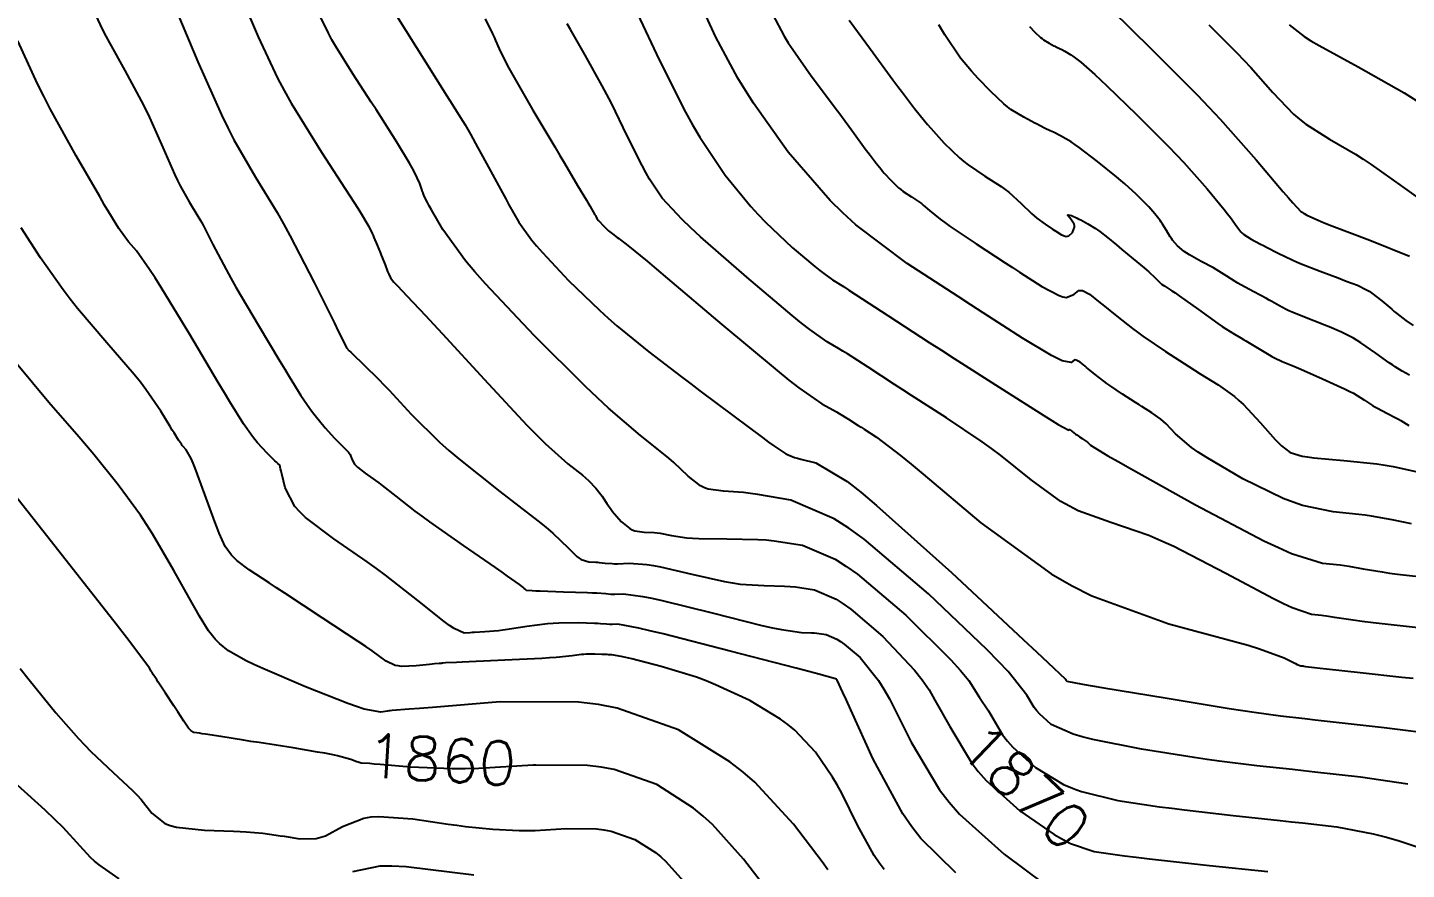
# Model space of a CAD drawing. Header units: metres. Extents: x 837475 to 838479, y 1189012 to 1191015.
# Drawn here: x 838169.6 to 838289.4, y 1189143.4 to 1189216.5 of the extents above; entities that cross this region are included whole.
import ezdxf

# ---------------------------------------------------------------- set-up
doc = ezdxf.new("R2010")
doc.units = ezdxf.units.M
doc.header["$LTSCALE"] = 0.3
doc.layers.add('COTAS 10', color=1, linetype='Continuous')
doc.layers.add('COTAS INT', color=252, linetype='Continuous')
doc.styles.get("Standard").update_dxf_attribs({"font": 'simplex.shx'})

msp = doc.modelspace()

# ---------------------------------------------------------------- linework, layer by layer
at = {"layer": 'COTAS 10'}
for points in [[(838182.694, 1189217.703), (838184.423, 1189213.55), (838186.464, 1189208.943), (838187.01, 1189207.825), (838187.547, 1189206.775), (838189.417, 1189203.55), (838191.304, 1189200.454), (838191.852, 1189199.485), (838192.41, 1189198.467), (838194.519, 1189194.389), (838196.277, 1189190.845), (838196.614, 1189190.165), (838196.887, 1189189.614), (838197.331, 1189188.713), (838197.57, 1189188.46), (838197.714, 1189188.32), (838197.891, 1189188.148), (838198.809, 1189187.273), (838200.135, 1189185.955), (838200.569, 1189185.505), (838201.032, 1189185.018), (838202.948, 1189182.95), (838205.409, 1189180.515), (838206.217, 1189179.796), (838207.079, 1189179.059), (838210.646, 1189176.236), (838213.948, 1189173.687), (838214.643, 1189173.122), (838215.242, 1189172.618), (838216.613, 1189171.309), (838217.339, 1189170.573), (838217.532, 1189170.431), (838217.721, 1189170.315), (838218.376, 1189170.12), (838218.978, 1189170.09), (838219.134, 1189170.078), (838219.285, 1189170.065), (838219.794, 1189170.004), (838220.406, 1189169.96), (838220.623, 1189169.957), (838220.86, 1189169.958), (838221.886, 1189169.995), (838223.423, 1189169.888), (838223.983, 1189169.798), (838224.6, 1189169.682), (838227.313, 1189169.045), (838230.158, 1189168.401), (838230.859, 1189168.281), (838231.522, 1189168.185), (838233.601, 1189168.05), (838235.386, 1189168.011), (838235.864, 1189167.977), (838236.334, 1189167.932), (838237.971, 1189167.687), (838239.85, 1189166.877), (838240.472, 1189166.477), (838241.139, 1189166), (838243.919, 1189163.644), (838246.678, 1189160.708), (838247.333, 1189159.866), (838247.94, 1189159.011), (838248.445, 1189158.114), (838249.737, 1189155.819), (838251.575, 1189152.7), (838252.207, 1189151.893), (838252.894, 1189151.109), (838255.819, 1189148.477), (838258.802, 1189146.429), (838259.525, 1189146.013), (838260.203, 1189145.662), (838262.172, 1189144.979), (838262.282, 1189144.94), (838264.902, 1189144.578), (838265.922, 1189144.454), (838267.071, 1189144.319), (838272.282, 1189143.748), (838277.345, 1189143.211)], [(838291.208, 1189164.308), (838286.511, 1189164.833), (838285.56, 1189164.945), (838284.761, 1189165.044), (838283.135, 1189165.279), (838282.444, 1189165.407), (838282.234, 1189165.437), (838282.015, 1189165.465), (838281.16, 1189165.547), (838279.465, 1189166.134), (838278.718, 1189166.48), (838277.85, 1189166.905), (838273.712, 1189169.105), (838269.183, 1189171.438), (838268.068, 1189171.948), (838267.014, 1189172.399), (838263.712, 1189173.535), (838260.882, 1189174.561), (838260.126, 1189174.943), (838259.381, 1189175.366), (838256.79, 1189177.247), (838254.133, 1189179.386), (838253.346, 1189179.972), (838252.537, 1189180.556), (838249.433, 1189182.642), (838246.415, 1189184.572), (838245.661, 1189185.057), (838244.943, 1189185.521), (838242.642, 1189187.016), (838240.836, 1189188.18), (838240.429, 1189188.434), (838240.062, 1189188.658), (838239.074, 1189189.222), (838237.563, 1189190.31), (838236.866, 1189190.865), (838236.049, 1189191.53), (838232.093, 1189194.848), (838228.081, 1189198.357), (838227.228, 1189199.143), (838226.487, 1189199.848), (838224.742, 1189201.723), (838223.662, 1189203.373), (838223.339, 1189203.936), (838223.007, 1189204.545), (838221.723, 1189207.129), (838220.34, 1189209.959), (838219.945, 1189210.722), (838219.544, 1189211.478), (838218.056, 1189214.135), (838216.779, 1189216.377), (838216.512, 1189216.871)], [(838289.652, 1189186.344), (838289.035, 1189186.691), (838288.409, 1189187.061), (838288.172, 1189187.218), (838287.909, 1189187.399), (838286.731, 1189188.248), (838285.449, 1189189.139), (838285.12, 1189189.346), (838284.803, 1189189.535), (838283.752, 1189190.074), (838282.688, 1189190.525), (838282.363, 1189190.659), (838282.024, 1189190.796), (838280.69, 1189191.322), (838279.461, 1189191.819), (838279.189, 1189191.937), (838278.945, 1189192.048), (838278.311, 1189192.377), (838277.709, 1189192.727), (838277.486, 1189192.85), (838277.239, 1189192.985), (838276.14, 1189193.565), (838275.016, 1189194.173), (838274.752, 1189194.325), (838274.508, 1189194.47), (838273.799, 1189194.932), (838273.107, 1189195.382), (838272.875, 1189195.519), (838272.625, 1189195.66), (838271.573, 1189196.215), (838270.545, 1189196.78), (838270.311, 1189196.928), (838270.097, 1189197.073), (838269.507, 1189197.564), (838269.086, 1189198.052), (838268.979, 1189198.195), (838268.877, 1189198.341), (838268.543, 1189198.895), (838268.205, 1189199.467), (838268.1, 1189199.625), (838267.991, 1189199.782), (838267.553, 1189200.344), (838267.018, 1189200.947), (838266.847, 1189201.129), (838266.666, 1189201.317), (838265.931, 1189202.053), (838264.93, 1189202.961), (838264.581, 1189203.259), (838264.201, 1189203.576), (838262.572, 1189204.887), (838260.966, 1189206.109), (838260.6, 1189206.37), (838260.269, 1189206.597), (838259.358, 1189207.141), (838258.735, 1189207.437), (838258.585, 1189207.508), (838258.445, 1189207.575), (838258.018, 1189207.777), (838257.511, 1189208.029), (838257.32, 1189208.127), (838257.106, 1189208.237), (838256.151, 1189208.734), (838255.042, 1189209.427), (838254.732, 1189209.66), (838254.421, 1189209.911), (838253.286, 1189210.964), (838252.186, 1189212.122), (838251.898, 1189212.439), (838251.616, 1189212.755), (838250.654, 1189213.881), (838249.303, 1189215.903), (838248.776, 1189216.783)], [(838234.056, 1189141.381), (838231.822, 1189144.276), (838229.107, 1189147.308), (838228.301, 1189148.036), (838227.471, 1189148.714), (838224.276, 1189150.761), (838220.592, 1189152.072), (838219.453, 1189152.286), (838218.263, 1189152.436), (838213.786, 1189152.444), (838213.537, 1189152.444), (838208.826, 1189152.168), (838207.645, 1189152.14), (838206.518, 1189152.133), (838202.894, 1189152.282), (838200.245, 1189152.509), (838199.733, 1189152.552), (838199.317, 1189152.585), (838198.613, 1189152.632), (838198.426, 1189152.674), (838198.335, 1189152.705), (838198.228, 1189152.744), (838197.699, 1189152.955), (838196.544, 1189153.269), (838196.04, 1189153.373), (838195.458, 1189153.484), (838194.822, 1189153.591), (838192.693, 1189153.948), (838189.735, 1189154.411), (838189.031, 1189154.521), (838188.376, 1189154.624), (838186.427, 1189154.931), (838185.078, 1189155.144), (838184.801, 1189155.187), (838184.568, 1189155.223), (838184.075, 1189155.296), (838183.809, 1189155.462), (838183.717, 1189155.558), (838183.619, 1189155.674), (838183.198, 1189156.271), (838182.67, 1189157.093), (838182.504, 1189157.35), (838182.328, 1189157.621), (838181.618, 1189158.708), (838180.986, 1189159.673), (838180.859, 1189159.866), (838180.752, 1189160.027), (838180.541, 1189160.344), (838180.446, 1189160.494), (838180.413, 1189160.55), (838180.377, 1189160.612), (838180.222, 1189160.89), (838178.957, 1189162.58), (838178.221, 1189163.533), (838177.318, 1189164.696), (838172.663, 1189170.648), (838167.85, 1189176.754)]]:
    msp.add_lwpolyline(points, dxfattribs=at)
at = {"layer": 'COTAS INT'}
for points in [[(838188.335, 1189218.822), (838189.65, 1189215.714), (838191.342, 1189212.139), (838191.917, 1189211.071), (838192.537, 1189209.97), (838195.16, 1189205.714), (838197.567, 1189202), (838198.051, 1189201.24), (838198.457, 1189200.597), (838199.264, 1189199.247), (838199.555, 1189198.638), (838199.635, 1189198.463), (838199.715, 1189198.285), (838200, 1189197.617), (838200.276, 1189196.937), (838200.35, 1189196.751), (838200.423, 1189196.567), (838200.677, 1189195.909), (838200.901, 1189195.344), (838200.954, 1189195.217), (838201.004, 1189195.103), (838201.154, 1189194.8), (838201.449, 1189194.427), (838201.59, 1189194.27), (838201.757, 1189194.088), (838202.575, 1189193.236), (838204.204, 1189191.51), (838204.882, 1189190.778), (838205.658, 1189189.936), (838209.281, 1189185.975), (838212.993, 1189182), (838213.826, 1189181.148), (838214.573, 1189180.405), (838216.566, 1189178.618), (838217.815, 1189177.638), (838218.093, 1189177.403), (838218.342, 1189177.183), (838218.995, 1189176.519), (838219.423, 1189175.975), (838219.529, 1189175.83), (838219.63, 1189175.687), (838219.95, 1189175.195), (838220.317, 1189174.662), (838220.447, 1189174.494), (838220.59, 1189174.317), (838221.21, 1189173.607), (838221.939, 1189173), (838222.151, 1189172.887), (838222.366, 1189172.8), (838223.181, 1189172.687), (838224.057, 1189172.672), (838224.311, 1189172.647), (838224.57, 1189172.612), (838225.547, 1189172.409), (838226.899, 1189172.205), (838227.395, 1189172.17), (838227.943, 1189172.143), (838230.361, 1189172.126), (838233.05, 1189172.067), (838233.769, 1189172.016), (838234.477, 1189171.949), (838236.943, 1189171.579), (838239.774, 1189170.359), (838240.711, 1189169.756), (838241.716, 1189169.038), (838245.903, 1189165.489), (838249.817, 1189161.6), (838250.65, 1189160.668), (838251.374, 1189159.799), (838252.326, 1189158.346), (838253.086, 1189157.183), (838254.324, 1189155.082), (838254.75, 1189154.538), (838255.212, 1189154.01), (838257.183, 1189152.237), (838259.622, 1189150.786), (838260.38, 1189150.461), (838260.681, 1189150.351), (838261.174, 1189150.169), (838264.337, 1189149.391), (838267.937, 1189148.848), (838269.006, 1189148.704), (838270.105, 1189148.563), (838274.337, 1189148.076), (838278.42, 1189147.641), (838279.425, 1189147.533), (838280.377, 1189147.43), (838283.364, 1189147.103), (838286.5, 1189146.502), (838287.546, 1189146.227), (838288.669, 1189145.905), (838293.364, 1189144.35)], [(838289.823, 1189173.427), (838288.17, 1189173.76), (838286.369, 1189174.093), (838285.822, 1189174.171), (838285.253, 1189174.244), (838283.023, 1189174.458), (838280.381, 1189175.008), (838279.552, 1189175.292), (838278.681, 1189175.633), (838275.184, 1189177.342), (838271.991, 1189179.205), (838271.312, 1189179.644), (838270.721, 1189180.05), (838269.324, 1189181.236), (838268.513, 1189182.107), (838268.291, 1189182.313), (838268.07, 1189182.505), (838267.279, 1189183.071), (838266.412, 1189183.605), (838266.143, 1189183.775), (838265.861, 1189183.956), (838264.735, 1189184.69), (838263.636, 1189185.437), (838263.371, 1189185.625), (838263.122, 1189185.806), (838262.362, 1189186.393), (838261.765, 1189186.883), (838261.618, 1189187.003), (838261.479, 1189187.115), (838261.045, 1189187.464), (838260.696, 1189187.646), (838260.61, 1189187.654), (838260.53, 1189187.642), (838260.279, 1189187.445), (838259.496, 1189187.575), (838259.08, 1189187.77), (838258.577, 1189188.034), (838256.041, 1189189.56), (838252.621, 1189191.755), (838251.561, 1189192.441), (838250.452, 1189193.16), (838246.041, 1189196.041), (838241.578, 1189199.409), (838240.437, 1189200.437), (838239.337, 1189201.506), (838235.707, 1189205.707), (838232.696, 1189209.96), (838231.985, 1189211.061), (838231.329, 1189212.128), (838229.406, 1189215.707), (838228.051, 1189218.655)], [(838175.323, 1189218.073), (838176.136, 1189216.345), (838176.422, 1189215.79), (838176.733, 1189215.201), (838178.073, 1189212.796), (838179.499, 1189210.175), (838179.865, 1189209.449), (838180.217, 1189208.724), (838181.385, 1189206.109), (838182.396, 1189203.794), (838182.65, 1189203.259), (838182.893, 1189202.77), (838183.675, 1189201.385), (838184.421, 1189200.157), (838184.642, 1189199.766), (838184.867, 1189199.353), (838185.732, 1189197.678), (838186.881, 1189195.502), (838187.287, 1189194.774), (838187.731, 1189193.99), (838189.649, 1189190.704), (838191.537, 1189187.546), (838191.962, 1189186.844), (838192.345, 1189186.216), (838193.372, 1189184.567), (838194.154, 1189183.428), (838194.381, 1189183.121), (838194.613, 1189182.818), (838195.492, 1189181.753), (838196.301, 1189180.851), (838196.49, 1189180.651), (838196.664, 1189180.472), (838197.163, 1189180.004), (838197.503, 1189179.657), (838197.576, 1189179.555), (838197.64, 1189179.45), (838197.795, 1189179.047), (838198.031, 1189178.604), (838198.146, 1189178.474), (838198.283, 1189178.34), (838198.958, 1189177.829), (838199.862, 1189177.197), (838200.143, 1189176.987), (838200.437, 1189176.761), (838201.613, 1189175.821), (838203.28, 1189174.533), (838203.885, 1189174.088), (838204.552, 1189173.605), (838207.478, 1189171.543), (838210.246, 1189169.616), (838210.814, 1189169.218), (838211.295, 1189168.88), (838212.318, 1189168.149), (838212.693, 1189167.864), (838212.767, 1189167.807), (838212.828, 1189167.76), (838212.939, 1189167.667), (838213.452, 1189167.627), (838213.766, 1189167.612), (838214.156, 1189167.596), (838216.185, 1189167.524), (838218.278, 1189167.449), (838218.708, 1189167.43), (838219.073, 1189167.412), (838219.849, 1189167.354), (838220.298, 1189167.322), (838220.458, 1189167.32), (838220.632, 1189167.32), (838221.386, 1189167.348), (838223.084, 1189167.12), (838223.854, 1189166.961), (838224.753, 1189166.759), (838229.08, 1189165.682), (838233.418, 1189164.598), (838234.323, 1189164.392), (838235.101, 1189164.227), (838236.841, 1189163.974), (838237.722, 1189163.955), (838237.958, 1189163.938), (838238.19, 1189163.916), (838238.998, 1189163.795), (838239.926, 1189163.395), (838240.233, 1189163.197), (838240.563, 1189162.962), (838241.935, 1189161.799), (838243.539, 1189159.816), (838244.015, 1189159.063), (838244.505, 1189158.223), (838246.389, 1189154.454), (838248.826, 1189150.319), (838249.665, 1189149.247), (838250.575, 1189148.208), (838254.454, 1189144.718), (838257.982, 1189142.073)], [(838289.52, 1189150.789), (838285.409, 1189151.42), (838281.449, 1189151.858), (838280.45, 1189151.967), (838279.494, 1189152.071), (838276.393, 1189152.404), (838273.14, 1189152.806), (838272.089, 1189152.954), (838270.972, 1189153.118), (838266.393, 1189153.842), (838262.144, 1189154.675), (838261.235, 1189154.909), (838260.442, 1189155.143), (838258.547, 1189155.996), (838257.531, 1189156.91), (838257.292, 1189157.183), (838257.073, 1189157.464), (838256.434, 1189158.547), (838254.809, 1189160.587), (838253.967, 1189161.47), (838252.955, 1189162.492), (838247.887, 1189167.334), (838242.293, 1189172.076), (838240.951, 1189173.035), (838239.697, 1189173.841), (838235.916, 1189175.471), (838233.072, 1189175.972), (838232.411, 1189176.066), (838231.804, 1189176.14), (838230.065, 1189176.246), (838228.754, 1189176.435), (838228.417, 1189176.561), (838228.091, 1189176.719), (838227.009, 1189177.558), (838225.758, 1189178.737), (838225.327, 1189179.11), (838224.858, 1189179.503), (838222.86, 1189181.092), (838220.083, 1189183.47), (838219.124, 1189184.361), (838218.083, 1189185.354), (838213.638, 1189189.778), (838209.391, 1189194.281), (838208.475, 1189195.323), (838207.672, 1189196.276), (838205.711, 1189198.977), (838204.714, 1189200.712), (838204.52, 1189201.055), (838204.36, 1189201.34), (838204.075, 1189201.873), (838203.983, 1189202.132), (838203.944, 1189202.243), (838203.9, 1189202.371), (838203.694, 1189202.977), (838203.24, 1189203.966), (838203.039, 1189204.335), (838202.806, 1189204.746), (838201.692, 1189206.577), (838200.301, 1189208.765), (838199.893, 1189209.402), (838199.474, 1189210.051), (838197.879, 1189212.509), (838196.408, 1189214.88), (838196.068, 1189215.476), (838195.757, 1189216.045), (838194.877, 1189217.879)], [(838201.545, 1189217.763), (838206.045, 1189210.611), (838206.501, 1189209.885), (838206.881, 1189209.279), (838207.627, 1189208.082), (838208.093, 1189207.262), (838208.297, 1189206.894), (838208.533, 1189206.465), (838209.655, 1189204.405), (838210.872, 1189202.179), (838211.167, 1189201.644), (838211.445, 1189201.145), (838212.297, 1189199.641), (838213.407, 1189198.089), (838213.846, 1189197.56), (838214.344, 1189196.988), (838216.618, 1189194.566), (838219.298, 1189191.97), (838220.051, 1189191.289), (838220.809, 1189190.625), (838223.587, 1189188.361), (838226.428, 1189186.19), (838227.226, 1189185.584), (838228.029, 1189184.976), (838230.969, 1189182.763), (838233.471, 1189180.909), (838233.997, 1189180.528), (838234.451, 1189180.204), (838235.49, 1189179.51), (838236.238, 1189179.196), (838236.508, 1189179.111), (838236.805, 1189179.027), (838238.108, 1189178.73), (838240.813, 1189177.088), (838241.995, 1189176.156), (838243.364, 1189175.017), (838249.871, 1189169.179), (838256.094, 1189163.384), (838257.284, 1189162.273), (838258.243, 1189161.375), (838259.782, 1189159.911), (838259.821, 1189159.845), (838259.849, 1189159.811), (838259.911, 1189159.756), (838261.263, 1189159.499), (838262.09, 1189159.356), (838263.114, 1189159.182), (838268.448, 1189158.292), (838274.007, 1189157.388), (838275.172, 1189157.204), (838276.175, 1189157.05), (838278.448, 1189156.732), (838280.568, 1189156.502), (838281.476, 1189156.402), (838282.521, 1189156.286), (838287.454, 1189155.738), (838292.539, 1189155.075)], [(838209.386, 1189217.293), (838210.021, 1189215.987), (838210.159, 1189215.691), (838210.28, 1189215.423), (838210.578, 1189214.694), (838211.146, 1189213.547), (838211.437, 1189213.016), (838211.786, 1189212.393), (838213.529, 1189209.371), (838215.414, 1189206.16), (838215.852, 1189205.418), (838216.254, 1189204.74), (838217.403, 1189202.819), (838218.167, 1189201.552), (838218.327, 1189201.285), (838218.463, 1189201.054), (838218.77, 1189200.524), (838218.914, 1189200.259), (838218.949, 1189200.196), (838218.982, 1189200.136), (838219.084, 1189199.957), (838219.216, 1189199.773), (838219.268, 1189199.71), (838219.327, 1189199.642), (838219.598, 1189199.354), (838219.916, 1189199.045), (838220.006, 1189198.964), (838220.096, 1189198.885), (838220.427, 1189198.616), (838220.834, 1189198.305), (838220.973, 1189198.2), (838221.123, 1189198.087), (838221.758, 1189197.61), (838223.444, 1189196.233), (838224.257, 1189195.553), (838225.219, 1189194.743), (838229.943, 1189190.737), (838234.741, 1189186.727), (838235.75, 1189185.914), (838236.62, 1189185.23), (838238.611, 1189183.832), (838239.631, 1189183.29), (838239.889, 1189183.145), (838240.136, 1189183.002), (838240.943, 1189182.504), (838241.764, 1189181.97), (838242.021, 1189181.805), (838242.29, 1189181.632), (838243.367, 1189180.943), (838245.461, 1189179.353), (838246.371, 1189178.611), (838247.425, 1189177.739), (838252.424, 1189173.502), (838258.539, 1189169.062), (838260.297, 1189168.062), (838262.082, 1189167.162), (838268.763, 1189164.739), (838274.471, 1189163.208), (838275.644, 1189162.87), (838276.64, 1189162.569), (838278.763, 1189161.792), (838279.577, 1189161.359), (838279.748, 1189161.275), (838279.895, 1189161.207), (838280.228, 1189161.092), (838280.397, 1189161.075), (838280.44, 1189161.07), (838280.481, 1189161.064), (838280.617, 1189161.039), (838281.425, 1189160.939), (838281.89, 1189160.887), (838282.46, 1189160.823), (838285.389, 1189160.502), (838288.983, 1189160.109), (838289.972, 1189160)], [(838222.619, 1189217.725), (838224.49, 1189213.715), (838226.77, 1189209.187), (838227.394, 1189208.073), (838228.014, 1189207.019), (838230.225, 1189203.715), (838232.449, 1189200.98), (838233.077, 1189200.285), (838233.711, 1189199.616), (838236.047, 1189197.424), (838238.024, 1189195.765), (838238.433, 1189195.432), (838238.781, 1189195.155), (838239.537, 1189194.611), (838240.494, 1189194.025), (838240.97, 1189193.722), (838241.536, 1189193.357), (838244.342, 1189191.529), (838247.944, 1189189.184), (838249.012, 1189188.493), (838250.112, 1189187.785), (838254.342, 1189185.079), (838257.914, 1189182.822), (838258.6, 1189182.397), (838259.154, 1189182.059), (838260.059, 1189181.56), (838260.111, 1189181.601), (838260.128, 1189181.603), (838260.146, 1189181.602), (838260.219, 1189181.564), (838260.31, 1189181.491), (838260.339, 1189181.467), (838260.37, 1189181.442), (838260.495, 1189181.339), (838260.654, 1189181.216), (838260.706, 1189181.178), (838260.762, 1189181.139), (838260.992, 1189180.982), (838261.228, 1189180.829), (838261.287, 1189180.791), (838261.343, 1189180.755), (838261.525, 1189180.643), (838261.69, 1189180.525), (838261.737, 1189180.485), (838261.783, 1189180.441), (838261.953, 1189180.259), (838263.458, 1189179.341), (838264.346, 1189178.835), (838265.438, 1189178.218), (838271.086, 1189175.079), (838277.021, 1189171.956), (838278.294, 1189171.35), (838279.407, 1189170.855), (838282.092, 1189170.003), (838283.634, 1189169.855), (838284.028, 1189169.804), (838284.406, 1189169.75), (838285.652, 1189169.519), (838287.292, 1189169.235), (838287.919, 1189169.147), (838288.62, 1189169.054), (838291.779, 1189168.685)], [(838234.322, 1189217.699), (838235.353, 1189215.781), (838235.705, 1189215.209), (838236.085, 1189214.619), (838237.699, 1189212.34), (838239.366, 1189210.113), (838239.78, 1189209.557), (838240.174, 1189209.026), (838241.422, 1189207.326), (838242.392, 1189205.999), (838242.61, 1189205.703), (838242.806, 1189205.44), (838243.33, 1189204.748), (838243.761, 1189204.221), (838243.898, 1189204.062), (838244.042, 1189203.896), (838244.628, 1189203.249), (838245.286, 1189202.612), (838245.475, 1189202.453), (838245.669, 1189202.301), (838246.395, 1189201.815), (838247.091, 1189201.367), (838247.265, 1189201.239), (838247.432, 1189201.109), (838247.967, 1189200.628), (838248.884, 1189199.886), (838249.291, 1189199.592), (838249.766, 1189199.26), (838252.032, 1189197.74), (838254.55, 1189196.096), (838255.183, 1189195.685), (838255.788, 1189195.294), (838257.74, 1189194.04), (838259.24, 1189193.246), (838259.56, 1189193.143), (838259.839, 1189193.092), (838260.5, 1189193.33), (838260.949, 1189193.684), (838261.093, 1189193.704), (838261.246, 1189193.691), (838261.872, 1189193.365), (838262.649, 1189192.74), (838262.897, 1189192.538), (838263.16, 1189192.324), (838264.23, 1189191.447), (838265.589, 1189190.396), (838266.035, 1189190.072), (838266.511, 1189189.735), (838268.479, 1189188.397), (838270.494, 1189187.083), (838270.999, 1189186.759), (838271.482, 1189186.454), (838273.034, 1189185.499), (838274.449, 1189184.484), (838274.845, 1189184.142), (838275.243, 1189183.772), (838276.696, 1189182.214), (838277.983, 1189180.759), (838278.277, 1189180.454), (838278.544, 1189180.193), (838279.283, 1189179.604), (838280.341, 1189179.31), (838280.809, 1189179.234), (838281.354, 1189179.16), (838283.955, 1189178.914), (838286.839, 1189178.619), (838287.562, 1189178.514), (838288.253, 1189178.399), (838290.473, 1189177.901)], [(838241.006, 1189217.177), (838242.844, 1189214.651), (838244.785, 1189211.997), (838245.221, 1189211.407), (838245.613, 1189210.879), (838246.661, 1189209.495), (838247.522, 1189208.442), (838247.796, 1189208.124), (838248.085, 1189207.793), (838249.256, 1189206.499), (838250.571, 1189205.224), (838250.951, 1189204.906), (838251.337, 1189204.602), (838252.789, 1189203.63), (838254.181, 1189202.733), (838254.53, 1189202.478), (838254.863, 1189202.219), (838255.933, 1189201.256), (838256.842, 1189200.379), (838257.073, 1189200.174), (838257.295, 1189199.985), (838258.023, 1189199.439), (838258.648, 1189199.031), (838258.805, 1189198.929), (838258.955, 1189198.832), (838259.439, 1189198.521), (838259.853, 1189198.385), (838259.959, 1189198.397), (838260.06, 1189198.432), (838260.395, 1189198.74), (838260.56, 1189199.191), (838260.555, 1189199.316), (838260.528, 1189199.44), (838260.245, 1189199.889), (838259.994, 1189200.21), (838259.986, 1189200.254), (838260.005, 1189200.278), (838260.297, 1189200.204), (838260.8, 1189199.971), (838260.951, 1189199.896), (838261.109, 1189199.816), (838261.722, 1189199.488), (838262.38, 1189199.087), (838262.565, 1189198.961), (838262.752, 1189198.828), (838263.436, 1189198.295), (838264.201, 1189197.662), (838264.439, 1189197.466), (838264.687, 1189197.261), (838265.674, 1189196.446), (838266.608, 1189195.66), (838266.821, 1189195.473), (838267.016, 1189195.299), (838267.558, 1189194.781), (838267.942, 1189194.409), (838268.038, 1189194.326), (838268.129, 1189194.253), (838268.419, 1189194.063), (838269.022, 1189193.673), (838269.31, 1189193.474), (838269.651, 1189193.234), (838271.321, 1189192.038), (838273.027, 1189190.822), (838273.39, 1189190.571), (838273.706, 1189190.356), (838274.453, 1189189.888), (838275.026, 1189189.566), (838275.233, 1189189.445), (838275.46, 1189189.308), (838276.453, 1189188.698), (838277.468, 1189188.091), (838277.708, 1189187.957), (838277.931, 1189187.838), (838278.592, 1189187.53), (838279.463, 1189187.171), (838279.819, 1189187.02), (838280.225, 1189186.846), (838282.106, 1189186.03), (838284.009, 1189185.16), (838284.429, 1189184.952), (838284.802, 1189184.758), (838285.764, 1189184.177), (838286.459, 1189183.706), (838286.664, 1189183.581), (838286.875, 1189183.458), (838287.682, 1189183.036), (838288.488, 1189182.623), (838288.698, 1189182.506), (838288.903, 1189182.387), (838289.595, 1189181.951)], [(838263.741, 1189218.11), (838267.237, 1189214.692), (838271.23, 1189210.682), (838272.239, 1189209.624), (838273.205, 1189208.588), (838276.344, 1189205.033), (838278.681, 1189202.275), (838279.142, 1189201.74), (838279.522, 1189201.306), (838280.224, 1189200.565), (838280.41, 1189200.457), (838280.466, 1189200.421), (838280.523, 1189200.383), (838280.744, 1189200.224), (838281.724, 1189199.786), (838282.26, 1189199.572), (838282.91, 1189199.318), (838286.214, 1189198.066), (838289.66, 1189196.685)], [(838256.651, 1189216.624), (838257.123, 1189216.127), (838257.609, 1189215.676), (838257.742, 1189215.569), (838257.875, 1189215.469), (838258.35, 1189215.172), (838258.76, 1189214.959), (838258.851, 1189214.912), (838258.933, 1189214.87), (838259.151, 1189214.762), (838259.333, 1189214.675), (838259.394, 1189214.646), (838259.458, 1189214.616), (838259.725, 1189214.489), (838260.115, 1189214.256), (838260.257, 1189214.158), (838260.414, 1189214.047), (838261.102, 1189213.523), (838262.325, 1189212.45), (838262.818, 1189211.993), (838263.379, 1189211.465), (838265.962, 1189208.978), (838268.74, 1189206.198), (838269.422, 1189205.486), (838270.068, 1189204.798), (838272.088, 1189202.523), (838273.563, 1189200.734), (838273.866, 1189200.353), (838274.122, 1189200.023), (838274.663, 1189199.244), (838275.002, 1189198.8), (838275.13, 1189198.681), (838275.274, 1189198.564), (838275.916, 1189198.154), (838276.724, 1189197.724), (838276.973, 1189197.594), (838277.231, 1189197.459), (838278.254, 1189196.933), (838279.475, 1189196.356), (838279.859, 1189196.188), (838280.263, 1189196.018), (838281.889, 1189195.373), (838283.454, 1189194.781), (838283.82, 1189194.642), (838284.157, 1189194.515), (838285.133, 1189194.149), (838285.937, 1189193.762), (838286.166, 1189193.622), (838286.398, 1189193.468), (838287.259, 1189192.793), (838288.115, 1189192.066), (838288.344, 1189191.879), (838288.569, 1189191.698), (838289.351, 1189191.096), (838289.971, 1189190.64)], [(838272.242, 1189216.774), (838274.669, 1189214.336), (838275.282, 1189213.693), (838275.87, 1189213.063), (838277.778, 1189210.903), (838279.593, 1189209.019), (838280.122, 1189208.564), (838280.663, 1189208.138), (838282.711, 1189206.84), (838284.97, 1189205.532), (838285.642, 1189205.099), (838286.336, 1189204.636), (838289.012, 1189202.711), (838291.582, 1189200.888)], [(838279.211, 1189216.772), (838280.505, 1189215.764), (838281.103, 1189215.389), (838281.804, 1189214.971), (838285.199, 1189213.116), (838289.21, 1189210.848), (838290.299, 1189210.171)], [(838250.269, 1189143.09), (838247.22, 1189146.079), (838246.43, 1189147.108), (838245.663, 1189148.224), (838243.09, 1189152.981), (838241.137, 1189157.274), (838240.761, 1189158.097), (838240.456, 1189158.762), (838239.953, 1189159.844), (838239.909, 1189159.89), (838239.894, 1189159.902), (838239.879, 1189159.913), (838239.814, 1189159.953), (838238.365, 1189160.346), (838237.478, 1189160.58), (838236.379, 1189160.87), (838230.652, 1189162.369), (838224.833, 1189163.855), (838223.676, 1189164.136), (838222.716, 1189164.361), (838220.887, 1189164.7), (838220.404, 1189164.682), (838220.293, 1189164.682), (838220.191, 1189164.683), (838219.903, 1189164.704), (838219.394, 1189164.741), (838219.153, 1189164.753), (838218.869, 1189164.765), (838217.479, 1189164.815), (838215.772, 1189164.798), (838215.288, 1189164.768), (838214.799, 1189164.727), (838212.99, 1189164.486), (838211.311, 1189164.227), (838210.904, 1189164.174), (838210.522, 1189164.129), (838209.351, 1189164.033), (838208.461, 1189163.988), (838208.257, 1189163.976), (838208.071, 1189163.963), (838207.55, 1189163.916), (838206.687, 1189164.321), (838206.285, 1189164.594), (838205.812, 1189164.936), (838203.518, 1189166.749), (838200.722, 1189168.951), (838199.933, 1189169.538), (838199.138, 1189170.115), (838196.216, 1189172.116), (838193.765, 1189173.972), (838193.267, 1189174.458), (838192.849, 1189174.932), (838191.991, 1189176.54), (838191.711, 1189177.771), (838191.657, 1189178.007), (838191.612, 1189178.197), (838191.534, 1189178.505), (838191.357, 1189178.675), (838191.251, 1189178.778), (838191.119, 1189178.906), (838190.434, 1189179.569), (838189.604, 1189180.461), (838189.381, 1189180.732), (838189.16, 1189181.013), (838188.385, 1189182.118), (838187.208, 1189184.019), (838186.733, 1189184.802), (838186.194, 1189185.697), (838183.709, 1189189.857), (838181.232, 1189193.945), (838180.697, 1189194.795), (838180.228, 1189195.522), (838179.079, 1189197.128), (838178.406, 1189197.918), (838178.237, 1189198.131), (838178.075, 1189198.341), (838177.551, 1189199.079), (838176.693, 1189200.484), (838176.321, 1189201.114), (838175.891, 1189201.849), (838173.849, 1189205.377), (838171.597, 1189209.473), (838171.035, 1189210.566), (838170.499, 1189211.641), (838168.781, 1189215.377)], [(838244.032, 1189143.395), (838243.591, 1189143.97), (838243.163, 1189144.593), (838241.726, 1189147.25), (838240.341, 1189150.031), (838239.947, 1189150.733), (838239.547, 1189151.405), (838238.061, 1189153.585), (838236.263, 1189155.48), (838235.667, 1189155.972), (838235.028, 1189156.45), (838232.366, 1189158.061), (838229.394, 1189159.441), (838228.56, 1189159.774), (838227.721, 1189160.085), (838224.651, 1189161.034), (838222.11, 1189161.683), (838221.605, 1189161.806), (838221.186, 1189161.904), (838220.387, 1189162.052), (838220.176, 1189162.044), (838220.128, 1189162.044), (838220.083, 1189162.045), (838219.958, 1189162.054), (838219.736, 1189162.07), (838219.63, 1189162.075), (838219.506, 1189162.081), (838218.899, 1189162.102), (838218.154, 1189162.095), (838217.943, 1189162.082), (838217.729, 1189162.064), (838216.939, 1189161.959), (838215.552, 1189161.817), (838214.962, 1189161.776), (838214.283, 1189161.734), (838211.087, 1189161.576), (838207.997, 1189161.439), (838207.385, 1189161.411), (838206.879, 1189161.386), (838205.93, 1189161.332), (838205.689, 1189161.309), (838205.629, 1189161.304), (838205.572, 1189161.3), (838205.391, 1189161.291), (838204.983, 1189161.254), (838204.783, 1189161.233), (838204.545, 1189161.206), (838203.372, 1189161.07), (838202.112, 1189161.033), (838201.818, 1189161.069), (838201.549, 1189161.126), (838200.78, 1189161.497), (838199.557, 1189162.379), (838199.002, 1189162.758), (838198.353, 1189163.195), (838195.227, 1189165.257), (838191.98, 1189167.383), (838191.254, 1189167.859), (838190.603, 1189168.288), (838188.878, 1189169.43), (838187.807, 1189170.243), (838187.568, 1189170.464), (838187.354, 1189170.683), (838186.789, 1189171.455), (838186.274, 1189172.609), (838186.092, 1189173.067), (838185.892, 1189173.586), (838185.027, 1189175.963), (838184.185, 1189178.245), (838184, 1189178.704), (838183.836, 1189179.088), (838183.416, 1189179.851), (838183.14, 1189180.147), (838183.066, 1189180.237), (838182.993, 1189180.33), (838182.739, 1189180.692), (838182.354, 1189181.313), (838182.199, 1189181.568), (838182.023, 1189181.861), (838181.211, 1189183.219), (838179.915, 1189185.1), (838179.433, 1189185.721), (838178.898, 1189186.386), (838176.522, 1189189.15), (838173.979, 1189192.136), (838173.339, 1189192.94), (838172.727, 1189193.734), (838170.747, 1189196.522), (838169.064, 1189199.124)], [(838239.132, 1189143.368), (838238.637, 1189144.047), (838236.168, 1189147.326), (838232.809, 1189150.97), (838231.753, 1189151.88), (838230.641, 1189152.748), (838226.168, 1189155.523), (838220.854, 1189157.413), (838219.212, 1189157.723), (838217.495, 1189157.939), (838210.678, 1189157.95), (838204.797, 1189157.473), (838203.671, 1189157.382), (838202.762, 1189157.309), (838201.294, 1189157.196), (838201.113, 1189157.178), (838201.016, 1189157.165), (838200.899, 1189157.149), (838200.306, 1189157.062), (838198.861, 1189157.332), (838198.206, 1189157.541), (838197.44, 1189157.809), (838193.756, 1189159.26), (838190.051, 1189160.853), (838189.273, 1189161.209), (838188.602, 1189161.529), (838187.073, 1189162.38), (838186.304, 1189163.02), (838186.112, 1189163.207), (838185.929, 1189163.399), (838185.346, 1189164.124), (838184.565, 1189165.386), (838184.259, 1189165.915), (838183.913, 1189166.522), (838182.338, 1189169.364), (838180.483, 1189172.546), (838179.961, 1189173.367), (838179.435, 1189174.163), (838177.506, 1189176.821), (838175.392, 1189179.431), (838174.75, 1189180.196), (838174.083, 1189180.98), (838171.47, 1189183.964), (838168.632, 1189187.381)], [(838168.998, 1189160.864), (838169.763, 1189159.879), (838172.085, 1189156.998), (838174.051, 1189154.773), (838174.592, 1189154.202), (838175.132, 1189153.651), (838177.067, 1189151.821), (838178.755, 1189150.24), (838179.138, 1189149.846), (838179.485, 1189149.47), (838180.433, 1189148.271), (838181.565, 1189147.392), (838182.028, 1189147.218), (838182.555, 1189147.074), (838185.001, 1189146.806), (838187.524, 1189146.72), (838188.1, 1189146.692), (838188.624, 1189146.661), (838190.071, 1189146.532), (838191.234, 1189146.374), (838191.577, 1189146.324), (838191.929, 1189146.273), (838193.279, 1189146.065), (838194.705, 1189146.091), (838195.105, 1189146.185), (838195.508, 1189146.319), (838196.984, 1189147.117), (838198.828, 1189147.857), (838199.463, 1189147.953), (838200.152, 1189148.002), (838203.089, 1189147.789), (838206.156, 1189147.334), (838206.926, 1189147.23), (838207.663, 1189147.137), (838210.041, 1189146.884), (838212.327, 1189146.778), (838213.006, 1189146.778), (838213.706, 1189146.79), (838216.397, 1189146.938), (838219.032, 1189146.934), (838219.695, 1189146.85), (838220.33, 1189146.73), (838222.384, 1189146), (838224.165, 1189144.858), (838224.628, 1189144.48), (838225.077, 1189144.074), (838226.591, 1189142.384)], [(838177.588, 1189142.581), (838175.834, 1189143.802), (838175.446, 1189144.116), (838175.101, 1189144.418), (838174.209, 1189145.421), (838172.72, 1189147.05), (838171.999, 1189147.747), (838171.144, 1189148.551), (838166.941, 1189152.345)], [(838208.405, 1189142.89), (838202.511, 1189143.613), (838201.278, 1189143.675), (838200.22, 1189143.678), (838197.841, 1189143.192)]]:
    msp.add_lwpolyline(points, dxfattribs=at)

# ---------------------------------------------------------------- texts
at = {"layer": 'COTAS 10', "char_height": 3.799998, "attachment_point": 7}
for s, insert, rotation in [('1860', (838198.949, 1189151.437), 356.5420611), ('1870', (838250.267, 1189153.741), 316.2656445)]:
    msp.add_mtext(s, dxfattribs=dict(at, insert=insert, rotation=rotation))

doc.saveas('drawing.dxf')
